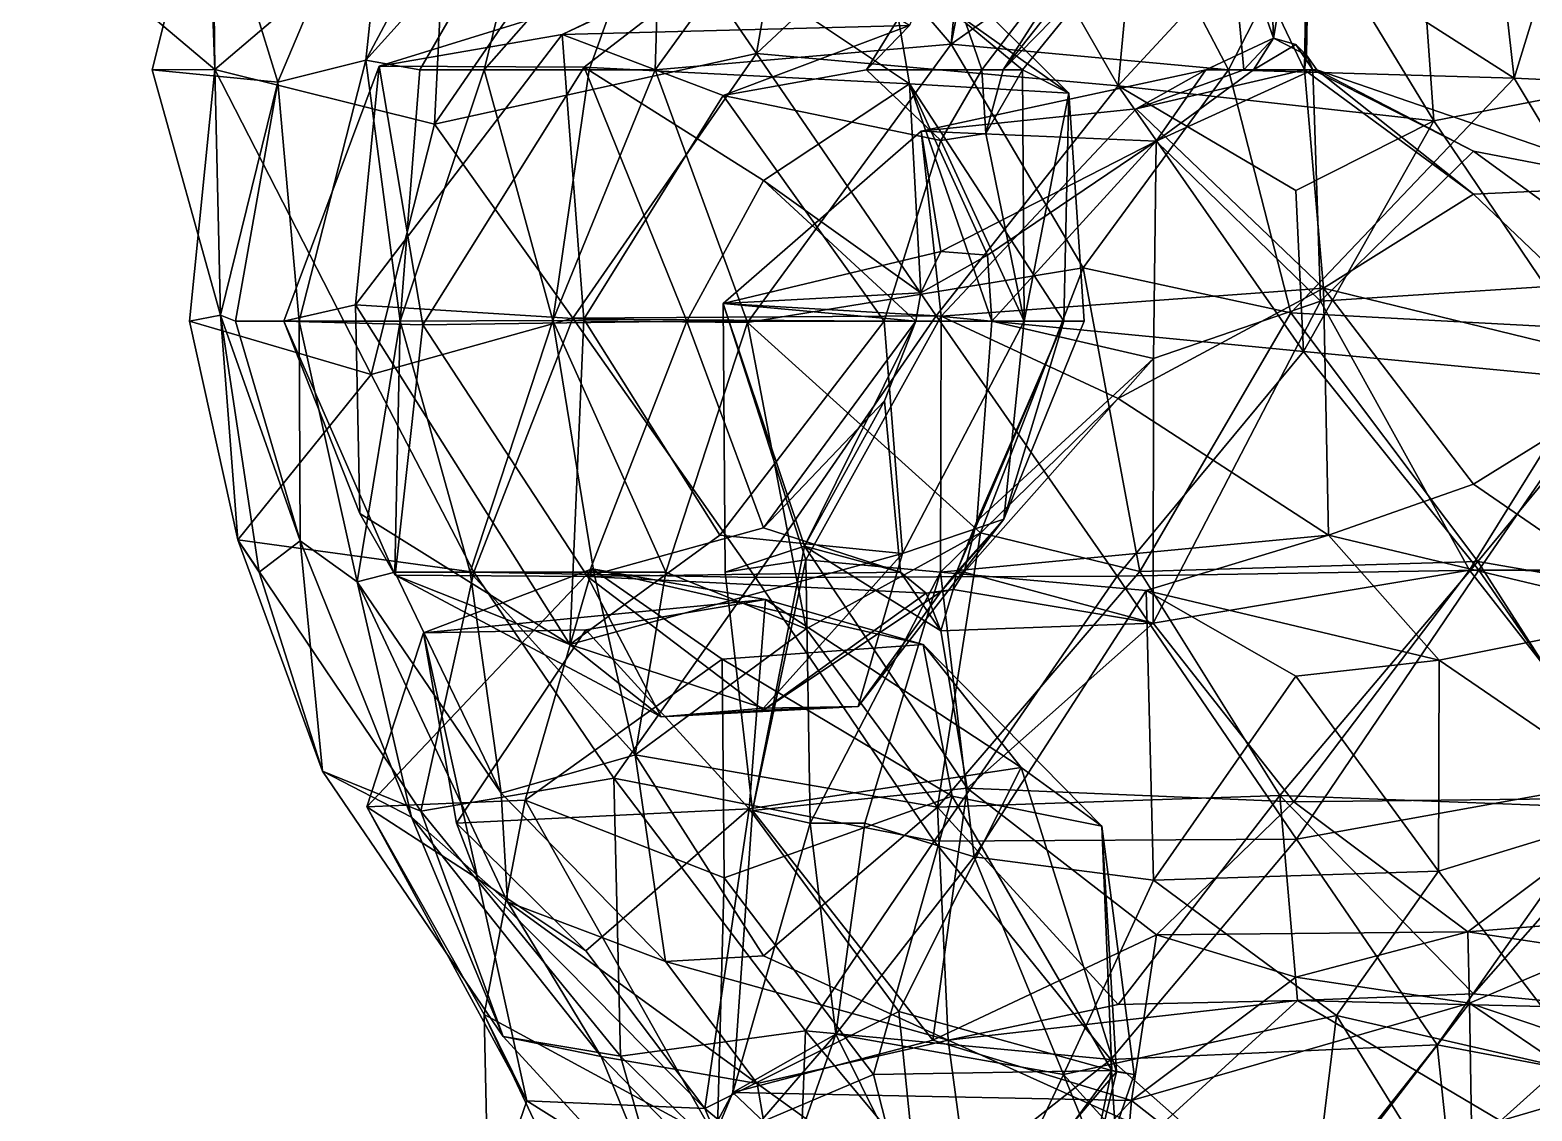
# Model space of a CAD drawing. Extents: x 290083 to 295691, y 4553739 to 4561622.
# Drawn here: x 293799.4 to 293905.9, y 4558779.6 to 4558856.3 of the extents above; entities that cross this region are included whole.
import ezdxf

# ---------------------------------------------------------------- set-up
doc = ezdxf.new("R2010")
doc.units = 0
doc.layers.add('Au_ppm_Pref_-_0_3', color=7, linetype='CONTINUOUS')

msp = doc.modelspace()

# ---------------------------------------------------------------- linework, layer by layer
at = {"layer": 'Au_ppm_Pref_-_0_3'}
for points in [[(293854.53, 4558875.44, 1784.87), (293841.2, 4558868.77, 1783.77), (293850.91, 4558854.62, 1783.23)], [(293850.91, 4558854.62, 1783.23), (293866.75, 4558869.47, 1783.71), (293854.53, 4558875.44, 1784.87)], [(293812.22, 4558874.17, 1783.36), (293799.36, 4558864.56, 1787.99), (293812.47, 4558853.5, 1787.35)], [(293828.95, 4558867.55, 1785.19), (293812.22, 4558874.17, 1783.36), (293812.47, 4558853.5, 1787.35)], [(293834.23, 4558874.84, 1806.76), (293834.95, 4558867.18, 1811.49), (293823.18, 4558854.15, 1806.14)], [(293834.23, 4558874.84, 1806.76), (293823.18, 4558854.15, 1806.14), (293825.05, 4558871.79, 1799.8)], [(293811.89, 4558868.94, 1794.89), (293825.05, 4558871.79, 1799.8), (293816.95, 4558852.6, 1799.91)], [(293816.95, 4558852.6, 1799.91), (293825.05, 4558871.79, 1799.8), (293823.18, 4558854.15, 1806.14)], [(293909.72, 4558864.69, 1793.68), (293915.28, 4558854.31, 1799.63), (293902.17, 4558872.57, 1799.68)], [(293902.17, 4558872.57, 1799.68), (293915.28, 4558854.31, 1799.63), (293908.03, 4558869.28, 1805.55)], [(293904.67, 4558852.89, 1817.87), (293902.97, 4558868.02, 1823.14), (293910.69, 4558872.5, 1816.95)], [(293910.69, 4558872.5, 1816.95), (293928.25, 4558851.79, 1816.97), (293904.67, 4558852.89, 1817.87)], [(293854.05, 4558867.75, 1820.94), (293866.17, 4558871.28, 1823.37), (293864.73, 4558855.29, 1822.5)], [(293866.17, 4558871.28, 1823.37), (293867.84, 4558871.6, 1829.52), (293864.73, 4558855.29, 1822.5)], [(293864.73, 4558855.29, 1822.5), (293867.84, 4558871.6, 1829.52), (293878.4, 4558864.97, 1824.62)], [(293876.57, 4558852.33, 1783.44), (293878.39, 4558871.73, 1785.12), (293866.75, 4558869.47, 1783.71)], [(293889.18, 4558865.97, 1783.57), (293878.39, 4558871.73, 1785.12), (293876.57, 4558852.33, 1783.44)], [(293884.48, 4558864.63, 1864.95), (293887.59, 4558855.72, 1859.01), (293887.01, 4558871.28, 1863.92)], [(293890.22, 4558871.28, 1864.46), (293887.01, 4558871.28, 1863.92), (293887.59, 4558855.72, 1859.01)], [(293890.22, 4558871.28, 1864.46), (293887.59, 4558855.72, 1859.01), (293889.93, 4558854.52, 1859.01)], [(293890.22, 4558871.28, 1864.46), (293889.93, 4558854.52, 1859.01), (293889.8, 4558853.47, 1859.3)], [(293890.22, 4558871.28, 1864.46), (293889.8, 4558853.47, 1859.3), (293890.05, 4558870.06, 1864.95)], [(293884.48, 4558864.63, 1864.95), (293890.05, 4558870.06, 1864.95), (293889.8, 4558853.47, 1859.3)], [(293897.55, 4558869.76, 1788.39), (293889.18, 4558865.97, 1783.57), (293898.97, 4558849.85, 1784.33)], [(293909.72, 4558864.69, 1793.68), (293897.55, 4558869.76, 1788.39), (293912.64, 4558852.5, 1788.03)], [(293897.55, 4558869.76, 1788.39), (293898.97, 4558849.85, 1784.33), (293912.64, 4558852.5, 1788.03)], [(293799.36, 4558864.56, 1787.99), (293811.89, 4558868.94, 1794.89), (293812.47, 4558853.5, 1787.35)], [(293808.01, 4558853.47, 1793.68), (293811.89, 4558868.94, 1794.89), (293816.95, 4558852.6, 1799.91)], [(293811.89, 4558868.94, 1794.89), (293808.01, 4558853.47, 1793.68), (293812.47, 4558853.5, 1787.35)], [(293828.06, 4558849.62, 1783.96), (293850.91, 4558854.62, 1783.23), (293841.2, 4558868.77, 1783.77)], [(293828.06, 4558849.62, 1783.96), (293841.2, 4558868.77, 1783.77), (293828.95, 4558867.55, 1785.19)], [(293876.57, 4558852.33, 1783.44), (293866.75, 4558869.47, 1783.71), (293850.91, 4558854.62, 1783.23)], [(293828.06, 4558849.62, 1783.96), (293828.95, 4558867.55, 1785.19), (293812.47, 4558853.5, 1787.35)], [(293844.16, 4558867.79, 1816.38), (293831.58, 4558853.47, 1814.89), (293834.95, 4558867.18, 1811.49)], [(293844.16, 4558867.79, 1816.38), (293839.03, 4558853.47, 1817.43), (293831.58, 4558853.47, 1814.89)], [(293844.16, 4558867.79, 1816.38), (293843.72, 4558853.47, 1821.05), (293839.03, 4558853.47, 1817.43)], [(293854.05, 4558867.75, 1820.94), (293843.72, 4558853.47, 1821.05), (293844.16, 4558867.79, 1816.38)], [(293854.05, 4558867.75, 1820.94), (293864.73, 4558855.29, 1822.5), (293843.72, 4558853.47, 1821.05)], [(293889.18, 4558862.79, 1820.26), (293902.97, 4558868.02, 1823.14), (293904.67, 4558852.89, 1817.87)], [(293834.95, 4558867.18, 1811.49), (293827.01, 4558853.47, 1811.49), (293823.18, 4558854.15, 1806.14)], [(293831.58, 4558853.47, 1814.89), (293827.01, 4558853.47, 1811.49), (293834.95, 4558867.18, 1811.49)], [(293876.58, 4558861.81, 1838.41), (293879.37, 4558867.34, 1835.25), (293868.4, 4558853.47, 1835.25)], [(293876.58, 4558866.19, 1833.55), (293868.4, 4558853.47, 1835.25), (293879.37, 4558867.34, 1835.25)], [(293863.99, 4558861.98, 1832.41), (293866.89, 4558853.47, 1833.88), (293876.58, 4558866.19, 1833.55)], [(293876.58, 4558866.19, 1833.55), (293866.89, 4558853.47, 1833.88), (293868.4, 4558853.47, 1835.25)], [(293889.18, 4558865.97, 1783.57), (293876.57, 4558852.33, 1783.44), (293898.97, 4558849.85, 1784.33)], [(293859.61, 4558865.1, 1841.19), (293861.76, 4558852.47, 1847.32), (293848.56, 4558861.3, 1842.47)], [(293859.61, 4558865.1, 1841.19), (293873.06, 4558851.81, 1841.19), (293861.76, 4558852.47, 1847.32)], [(293863.99, 4558858.25, 1836.84), (293873.06, 4558851.81, 1841.19), (293859.61, 4558865.1, 1841.19)], [(293864.73, 4558855.29, 1822.5), (293878.4, 4558864.97, 1824.62), (293884.39, 4558853.47, 1821.11)], [(293878.4, 4558864.97, 1824.62), (293889.18, 4558862.79, 1820.26), (293884.39, 4558853.47, 1821.11)], [(293884.48, 4558864.63, 1864.95), (293885.49, 4558853.47, 1860.75), (293887.59, 4558855.72, 1859.01)], [(293884.48, 4558864.63, 1864.95), (293889.8, 4558853.47, 1859.3), (293885.49, 4558853.47, 1860.75)], [(293851.39, 4558862.81, 1838.08), (293848.56, 4558861.3, 1842.47), (293837.12, 4558855.97, 1834.95)], [(293861.76, 4558856.62, 1835.25), (293851.39, 4558862.81, 1838.08), (293837.12, 4558855.97, 1834.95)], [(293889.18, 4558862.79, 1820.26), (293904.67, 4558852.89, 1817.87), (293884.39, 4558853.47, 1821.11)], [(293824.13, 4558853.73, 1841.19), (293848.56, 4558861.3, 1842.47), (293838.67, 4558853.67, 1847.2)], [(293824.13, 4558853.73, 1841.19), (293837.12, 4558855.97, 1834.95), (293848.56, 4558861.3, 1842.47)], [(293861.76, 4558852.47, 1847.32), (293838.67, 4558853.67, 1847.2), (293848.56, 4558861.3, 1842.47)], [(293861.76, 4558856.62, 1835.25), (293858.71, 4558853.47, 1832.76), (293863.99, 4558861.98, 1832.41)], [(293863.99, 4558861.98, 1832.41), (293858.71, 4558853.47, 1832.76), (293866.89, 4558853.47, 1833.88)], [(293863.99, 4558858.25, 1836.84), (293876.58, 4558861.81, 1838.41), (293869.77, 4558853.47, 1837.98)], [(293876.58, 4558861.81, 1838.41), (293868.4, 4558853.47, 1835.25), (293869.77, 4558853.47, 1837.98)], [(293863.99, 4558858.25, 1836.84), (293869.77, 4558853.47, 1837.98), (293873.06, 4558851.81, 1841.19)], [(293824.13, 4558853.73, 1841.19), (293822.44, 4558836.79, 1833.71), (293837.12, 4558855.97, 1834.95)], [(293837.12, 4558855.97, 1834.95), (293822.44, 4558836.79, 1833.71), (293838.66, 4558835.78, 1829.79)], [(293861.76, 4558856.62, 1835.25), (293837.12, 4558855.97, 1834.95), (293848.55, 4558851.66, 1831.25)], [(293838.66, 4558835.78, 1829.79), (293848.55, 4558851.66, 1831.25), (293837.12, 4558855.97, 1834.95)], [(293861.76, 4558856.62, 1835.25), (293848.55, 4558851.66, 1831.25), (293858.71, 4558853.47, 1832.76)], [(293864.73, 4558855.29, 1822.5), (293850.27, 4558835.54, 1821.68), (293843.72, 4558853.47, 1821.05)], [(293874.09, 4558839.42, 1820.94), (293850.27, 4558835.54, 1821.68), (293864.73, 4558855.29, 1822.5)], [(293884.39, 4558853.47, 1821.11), (293874.09, 4558839.42, 1820.94), (293864.73, 4558855.29, 1822.5)], [(293887.59, 4558855.72, 1859.01), (293885.49, 4558853.47, 1860.75), (293882.8, 4558853.47, 1859.01)], [(293887.59, 4558855.72, 1859.01), (293882.8, 4558853.47, 1859.01), (293886.17, 4558853.47, 1857.59)], [(293889.18, 4558855.28, 1858.4), (293887.59, 4558855.72, 1859.01), (293886.17, 4558853.47, 1857.59)], [(293889.18, 4558855.28, 1858.4), (293886.17, 4558853.47, 1857.59), (293890.38, 4558853.47, 1858.45)], [(293889.18, 4558855.28, 1858.4), (293889.93, 4558854.52, 1859.01), (293887.59, 4558855.72, 1859.01)], [(293889.18, 4558855.28, 1858.4), (293890.38, 4558853.47, 1858.45), (293889.93, 4558854.52, 1859.01)], [(293823.18, 4558854.15, 1806.14), (293818.46, 4558835.65, 1804.39), (293816.95, 4558852.6, 1799.91)], [(293817.37, 4558835.65, 1840.14), (293824.13, 4558853.73, 1841.19), (293827.22, 4558835.39, 1846.98)], [(293822.44, 4558836.79, 1833.71), (293824.13, 4558853.73, 1841.19), (293817.37, 4558835.65, 1840.14)], [(293823.18, 4558854.15, 1806.14), (293825.61, 4558835.63, 1811.6), (293818.46, 4558835.65, 1804.39)], [(293825.61, 4558835.63, 1811.6), (293823.18, 4558854.15, 1806.14), (293827.01, 4558853.47, 1811.49)], [(293827.22, 4558835.39, 1846.98), (293824.13, 4558853.73, 1841.19), (293838.67, 4558853.67, 1847.2)], [(293838.67, 4558853.67, 1847.2), (293845.96, 4558835.65, 1849.69), (293827.22, 4558835.39, 1846.98)], [(293837.87, 4558835.86, 1783.44), (293850.91, 4558854.62, 1783.23), (293828.06, 4558849.62, 1783.96)], [(293863.66, 4558836.02, 1783.01), (293850.91, 4558854.62, 1783.23), (293837.87, 4558835.86, 1783.44)], [(293845.96, 4558835.65, 1849.69), (293838.67, 4558853.67, 1847.2), (293851.39, 4558845.63, 1850.46)], [(293861.76, 4558852.47, 1847.32), (293851.39, 4558845.63, 1850.46), (293838.67, 4558853.67, 1847.2)], [(293876.57, 4558852.33, 1783.44), (293850.91, 4558854.62, 1783.23), (293863.66, 4558836.02, 1783.01)], [(293889.93, 4558854.52, 1859.01), (293890.66, 4558853.47, 1859.01), (293889.8, 4558853.47, 1859.3)], [(293889.93, 4558854.52, 1859.01), (293890.38, 4558853.47, 1858.45), (293890.66, 4558853.47, 1859.01)], [(293812.86, 4558836.07, 1793.79), (293812.47, 4558853.5, 1787.35), (293808.01, 4558853.47, 1793.68)], [(293816.95, 4558852.6, 1799.91), (293812.86, 4558836.07, 1793.79), (293808.01, 4558853.47, 1793.68)], [(293810.68, 4558835.65, 1787.74), (293812.47, 4558853.5, 1787.35), (293812.86, 4558836.07, 1793.79)], [(293810.68, 4558835.65, 1787.74), (293823.57, 4558831.85, 1785.24), (293812.47, 4558853.5, 1787.35)], [(293823.57, 4558831.85, 1785.24), (293828.06, 4558849.62, 1783.96), (293812.47, 4558853.5, 1787.35)], [(293813.93, 4558835.65, 1799.62), (293812.86, 4558836.07, 1793.79), (293816.95, 4558852.6, 1799.91)], [(293813.93, 4558835.65, 1799.62), (293816.95, 4558852.6, 1799.91), (293818.46, 4558835.65, 1804.39)], [(293836.46, 4558835.69, 1818.35), (293825.61, 4558835.63, 1811.6), (293831.58, 4558853.47, 1814.89)], [(293831.58, 4558853.47, 1814.89), (293825.61, 4558835.63, 1811.6), (293827.01, 4558853.47, 1811.49)], [(293839.03, 4558853.47, 1817.43), (293836.46, 4558835.69, 1818.35), (293831.58, 4558853.47, 1814.89)], [(293839.03, 4558853.47, 1817.43), (293843.72, 4558853.47, 1821.05), (293836.46, 4558835.69, 1818.35)], [(293836.46, 4558835.69, 1818.35), (293843.72, 4558853.47, 1821.05), (293850.27, 4558835.54, 1821.68)], [(293863.99, 4558848.46, 1833.58), (293858.71, 4558853.47, 1832.76), (293848.55, 4558851.66, 1831.25)], [(293866.89, 4558853.47, 1833.88), (293858.71, 4558853.47, 1832.76), (293863.99, 4558848.46, 1833.58)], [(293877.84, 4558850.7, 1864.62), (293862.58, 4558849.11, 1859.01), (293882.8, 4558853.47, 1859.01)], [(293882.8, 4558853.47, 1859.01), (293862.58, 4558849.11, 1859.01), (293879.26, 4558848.42, 1853.49)], [(293867.18, 4558848.95, 1835.25), (293866.89, 4558853.47, 1833.88), (293863.99, 4558848.46, 1833.58)], [(293868.4, 4558853.47, 1835.25), (293866.89, 4558853.47, 1833.88), (293867.18, 4558848.95, 1835.25)], [(293869.89, 4558835.65, 1836.33), (293869.77, 4558853.47, 1837.98), (293867.18, 4558848.95, 1835.25)], [(293869.77, 4558853.47, 1837.98), (293868.4, 4558853.47, 1835.25), (293867.18, 4558848.95, 1835.25)], [(293869.89, 4558835.65, 1836.33), (293873.06, 4558851.81, 1841.19), (293869.77, 4558853.47, 1837.98)], [(293884.39, 4558853.47, 1821.11), (293888.82, 4558836.23, 1819.23), (293874.09, 4558839.42, 1820.94)], [(293877.84, 4558850.7, 1864.62), (293885.49, 4558853.47, 1860.75), (293889.8, 4558853.47, 1859.3)], [(293877.84, 4558850.7, 1864.62), (293889.8, 4558853.47, 1859.3), (293891.14, 4558837.97, 1866.15)], [(293877.84, 4558850.7, 1864.62), (293882.8, 4558853.47, 1859.01), (293885.49, 4558853.47, 1860.75)], [(293882.8, 4558853.47, 1859.01), (293879.26, 4558848.42, 1853.49), (293886.17, 4558853.47, 1857.59)], [(293890.38, 4558853.47, 1858.45), (293886.17, 4558853.47, 1857.59), (293879.26, 4558848.42, 1853.49)], [(293890.38, 4558853.47, 1858.45), (293879.26, 4558848.42, 1853.49), (293890.92, 4558837.06, 1851.82)], [(293888.82, 4558836.23, 1819.23), (293884.39, 4558853.47, 1821.11), (293904.67, 4558852.89, 1817.87)], [(293915.51, 4558834.8, 1817.38), (293888.82, 4558836.23, 1819.23), (293904.67, 4558852.89, 1817.87)], [(293891.14, 4558837.97, 1866.15), (293889.8, 4558853.47, 1859.3), (293901.78, 4558844.66, 1862.01)], [(293901.78, 4558844.66, 1862.01), (293889.8, 4558853.47, 1859.3), (293890.66, 4558853.47, 1859.01)], [(293890.38, 4558853.47, 1858.45), (293890.92, 4558837.06, 1851.82), (293901.78, 4558847.7, 1854.99)], [(293890.66, 4558853.47, 1859.01), (293890.38, 4558853.47, 1858.45), (293901.78, 4558847.7, 1854.99)], [(293901.78, 4558844.66, 1862.01), (293890.66, 4558853.47, 1859.01), (293914.58, 4558845.24, 1859.01)], [(293890.66, 4558853.47, 1859.01), (293901.78, 4558847.7, 1854.99), (293914.58, 4558845.24, 1859.01)], [(293928.25, 4558851.79, 1816.97), (293915.51, 4558834.8, 1817.38), (293904.67, 4558852.89, 1817.87)], [(293838.66, 4558835.78, 1829.79), (293859.97, 4558835.65, 1831.21), (293848.55, 4558851.66, 1831.25)], [(293863.99, 4558848.46, 1833.58), (293848.55, 4558851.66, 1831.25), (293859.97, 4558835.65, 1831.21)], [(293861.76, 4558852.47, 1847.32), (293862.57, 4558837.66, 1853.07), (293851.39, 4558845.63, 1850.46)], [(293867.29, 4558840.32, 1853.07), (293862.57, 4558837.66, 1853.07), (293861.76, 4558852.47, 1847.32)], [(293867.29, 4558840.32, 1853.07), (293861.76, 4558852.47, 1847.32), (293867.6, 4558835.65, 1851.37)], [(293872.72, 4558835.65, 1846.49), (293867.6, 4558835.65, 1851.37), (293861.76, 4558852.47, 1847.32)], [(293872.72, 4558835.65, 1846.49), (293861.76, 4558852.47, 1847.32), (293873.06, 4558851.81, 1841.19)], [(293889.71, 4558833.49, 1784.16), (293876.57, 4558852.33, 1783.44), (293863.66, 4558836.02, 1783.01)], [(293874.16, 4558835.65, 1841.19), (293873.06, 4558851.81, 1841.19), (293869.89, 4558835.65, 1836.33)], [(293872.72, 4558835.65, 1846.49), (293873.06, 4558851.81, 1841.19), (293874.16, 4558835.65, 1841.19)], [(293889.71, 4558833.49, 1784.16), (293889.18, 4558844.9, 1784.88), (293876.57, 4558852.33, 1783.44)], [(293898.97, 4558849.85, 1784.33), (293876.57, 4558852.33, 1783.44), (293889.18, 4558844.9, 1784.88)], [(293912.64, 4558852.5, 1788.03), (293898.97, 4558849.85, 1784.33), (293911.42, 4558831.42, 1784.6)], [(293877.84, 4558850.7, 1864.62), (293864.01, 4558835.99, 1864.93), (293862.58, 4558849.11, 1859.01)], [(293877.84, 4558850.7, 1864.62), (293891.14, 4558837.97, 1866.15), (293864.01, 4558835.99, 1864.93)], [(293828.06, 4558849.62, 1783.96), (293823.57, 4558831.85, 1785.24), (293837.87, 4558835.86, 1783.44)], [(293889.18, 4558844.9, 1784.88), (293889.71, 4558833.49, 1784.16), (293898.97, 4558849.85, 1784.33)], [(293898.97, 4558849.85, 1784.33), (293889.71, 4558833.49, 1784.16), (293911.42, 4558831.42, 1784.6)], [(293862.58, 4558849.11, 1859.01), (293864.01, 4558835.99, 1864.93), (293848.53, 4558836.89, 1858.84)], [(293863.99, 4558840.58, 1854.71), (293862.58, 4558849.11, 1859.01), (293848.53, 4558836.89, 1858.84)], [(293863.99, 4558848.46, 1833.58), (293859.97, 4558835.65, 1831.21), (293869.89, 4558835.65, 1836.33)], [(293879.26, 4558848.42, 1853.49), (293862.58, 4558849.11, 1859.01), (293863.99, 4558840.58, 1854.71)], [(293863.99, 4558848.46, 1833.58), (293869.89, 4558835.65, 1836.33), (293867.18, 4558848.95, 1835.25)], [(293879.26, 4558848.42, 1853.49), (293863.99, 4558840.58, 1854.71), (293867.29, 4558840.32, 1853.07)], [(293879.26, 4558848.42, 1853.49), (293867.29, 4558840.32, 1853.07), (293867.6, 4558835.65, 1851.37)], [(293879.26, 4558848.42, 1853.49), (293867.6, 4558835.65, 1851.37), (293879.07, 4558832.98, 1849.19)], [(293879.26, 4558848.42, 1853.49), (293879.07, 4558832.98, 1849.19), (293890.92, 4558837.06, 1851.82)], [(293914.31, 4558838.58, 1852.23), (293901.78, 4558847.7, 1854.99), (293890.92, 4558837.06, 1851.82)], [(293901.78, 4558847.7, 1854.99), (293914.31, 4558838.58, 1852.23), (293914.58, 4558845.24, 1859.01)], [(293862.22, 4558835.65, 1853.07), (293845.96, 4558835.65, 1849.69), (293851.39, 4558845.63, 1850.46)], [(293862.22, 4558835.65, 1853.07), (293851.39, 4558845.63, 1850.46), (293862.57, 4558837.66, 1853.07)], [(293914.87, 4558832.18, 1863.65), (293901.78, 4558844.66, 1862.01), (293914.58, 4558845.24, 1859.01)], [(293914.87, 4558832.18, 1863.65), (293891.14, 4558837.97, 1866.15), (293901.78, 4558844.66, 1862.01)], [(293863.99, 4558840.58, 1854.71), (293848.53, 4558836.89, 1858.84), (293862.57, 4558837.66, 1853.07)], [(293863.99, 4558840.58, 1854.71), (293862.57, 4558837.66, 1853.07), (293867.29, 4558840.32, 1853.07)], [(293874.09, 4558839.42, 1820.94), (293866.79, 4558820.62, 1821.12), (293850.27, 4558835.54, 1821.68)], [(293874.09, 4558839.42, 1820.94), (293878.1, 4558817.87, 1819.98), (293866.79, 4558820.62, 1821.12)], [(293888.82, 4558836.23, 1819.23), (293878.1, 4558817.87, 1819.98), (293874.09, 4558839.42, 1820.94)], [(293862.22, 4558835.65, 1853.07), (293862.57, 4558837.66, 1853.07), (293848.53, 4558836.89, 1858.84)], [(293891.14, 4558837.97, 1866.15), (293876.58, 4558830.14, 1869.05), (293864.01, 4558835.99, 1864.93)], [(293891.14, 4558837.97, 1866.15), (293891.49, 4558820.46, 1871.48), (293876.58, 4558830.14, 1869.05)], [(293901.5, 4558817.96, 1850.82), (293914.31, 4558838.58, 1852.23), (293890.92, 4558837.06, 1851.82)], [(293891.14, 4558837.97, 1866.15), (293901.78, 4558824.07, 1867.03), (293891.49, 4558820.46, 1871.48)], [(293901.78, 4558824.07, 1867.03), (293891.14, 4558837.97, 1866.15), (293914.87, 4558832.18, 1863.65)], [(293914.31, 4558838.58, 1852.23), (293901.5, 4558817.96, 1850.82), (293927.02, 4558818.08, 1850.82)], [(293817.37, 4558835.65, 1840.14), (293822.75, 4558822, 1835.25), (293822.44, 4558836.79, 1833.71)], [(293822.44, 4558836.79, 1833.71), (293837.65, 4558812.69, 1834.79), (293838.66, 4558835.78, 1829.79)], [(293837.65, 4558812.69, 1834.79), (293822.44, 4558836.79, 1833.71), (293822.75, 4558822, 1835.25)], [(293862.22, 4558835.65, 1853.07), (293848.53, 4558836.89, 1858.84), (293854.32, 4558819.68, 1854.01)], [(293848.53, 4558836.89, 1858.84), (293864.01, 4558835.99, 1864.93), (293854.41, 4558818.71, 1863.78)], [(293854.41, 4558818.71, 1863.78), (293848.68, 4558817.83, 1859.01), (293848.53, 4558836.89, 1858.84)], [(293854.32, 4558819.68, 1854.01), (293848.53, 4558836.89, 1858.84), (293848.68, 4558817.83, 1859.01)], [(293879.06, 4558814.21, 1850.7), (293890.92, 4558837.06, 1851.82), (293879.07, 4558832.98, 1849.19)], [(293890.92, 4558837.06, 1851.82), (293879.06, 4558814.21, 1850.7), (293901.5, 4558817.96, 1850.82)], [(293814.11, 4558820.13, 1788.47), (293810.68, 4558835.65, 1787.74), (293812.86, 4558836.07, 1793.79)], [(293814.11, 4558820.13, 1788.47), (293823.57, 4558831.85, 1785.24), (293810.68, 4558835.65, 1787.74)], [(293814.11, 4558820.13, 1788.47), (293812.86, 4558836.07, 1793.79), (293815.61, 4558817.83, 1793.68)], [(293818.53, 4558820.05, 1798.76), (293815.61, 4558817.83, 1793.68), (293812.86, 4558836.07, 1793.79)], [(293818.53, 4558820.05, 1798.76), (293812.86, 4558836.07, 1793.79), (293813.93, 4558835.65, 1799.62)], [(293818.53, 4558820.05, 1798.76), (293813.93, 4558835.65, 1799.62), (293818.46, 4558835.65, 1804.39)], [(293827.22, 4558835.39, 1846.98), (293825.27, 4558817.61, 1841.07), (293817.37, 4558835.65, 1840.14)], [(293817.37, 4558835.65, 1840.14), (293825.27, 4558817.61, 1841.07), (293822.75, 4558822, 1835.25)], [(293818.53, 4558820.05, 1798.76), (293818.46, 4558835.65, 1804.39), (293822.57, 4558817.14, 1805.78)], [(293822.57, 4558817.14, 1805.78), (293818.46, 4558835.65, 1804.39), (293825.61, 4558835.63, 1811.6)], [(293825.24, 4558817.83, 1811.49), (293822.57, 4558817.14, 1805.78), (293825.61, 4558835.63, 1811.6)], [(293823.57, 4558831.85, 1785.24), (293830.85, 4558817.83, 1783.99), (293837.87, 4558835.86, 1783.44)], [(293830.59, 4558817.83, 1815.36), (293825.24, 4558817.83, 1811.49), (293825.61, 4558835.63, 1811.6)], [(293836.46, 4558835.69, 1818.35), (293830.59, 4558817.83, 1815.36), (293825.61, 4558835.63, 1811.6)], [(293845.96, 4558835.65, 1849.69), (293838.91, 4558817.53, 1847.26), (293827.22, 4558835.39, 1846.98)], [(293839.36, 4558817.83, 1817.43), (293830.59, 4558817.83, 1815.36), (293836.46, 4558835.69, 1818.35)], [(293837.87, 4558835.86, 1783.44), (293830.85, 4558817.83, 1783.99), (293850.84, 4558817.46, 1782.98)], [(293850.27, 4558835.54, 1821.68), (293844.47, 4558817.83, 1820.69), (293836.46, 4558835.69, 1818.35)], [(293844.47, 4558817.83, 1820.69), (293839.36, 4558817.83, 1817.43), (293836.46, 4558835.69, 1818.35)], [(293837.65, 4558812.69, 1834.79), (293848.3, 4558820.45, 1831.64), (293838.66, 4558835.78, 1829.79)], [(293863.66, 4558836.02, 1783.01), (293837.87, 4558835.86, 1783.44), (293850.84, 4558817.46, 1782.98)], [(293838.66, 4558835.78, 1829.79), (293848.3, 4558820.45, 1831.64), (293859.97, 4558835.65, 1831.21)], [(293845.96, 4558835.65, 1849.69), (293851.39, 4558820.97, 1852.02), (293838.91, 4558817.53, 1847.26)], [(293854.42, 4558813.8, 1820.21), (293844.47, 4558817.83, 1820.69), (293850.27, 4558835.54, 1821.68)], [(293862.22, 4558835.65, 1853.07), (293851.39, 4558820.97, 1852.02), (293845.96, 4558835.65, 1849.69)], [(293848.3, 4558820.45, 1831.64), (293861.26, 4558819.15, 1835.72), (293859.97, 4558835.65, 1831.21)], [(293850.27, 4558835.54, 1821.68), (293866.79, 4558820.62, 1821.12), (293854.42, 4558813.8, 1820.21)], [(293863.66, 4558836.02, 1783.01), (293850.84, 4558817.46, 1782.98), (293876.49, 4558817.54, 1783.39)], [(293862.22, 4558835.65, 1853.07), (293859.98, 4558829.98, 1853.07), (293851.39, 4558820.97, 1852.02)], [(293862.22, 4558835.65, 1853.07), (293854.32, 4558819.68, 1854.01), (293859.98, 4558829.98, 1853.07)], [(293864.01, 4558835.99, 1864.93), (293863.95, 4558817.82, 1870.96), (293854.41, 4558818.71, 1863.78)], [(293869.89, 4558835.65, 1836.33), (293859.97, 4558835.65, 1831.21), (293861.26, 4558819.15, 1835.72)], [(293868.46, 4558821.58, 1841.19), (293869.89, 4558835.65, 1836.33), (293861.26, 4558819.15, 1835.72)], [(293889.71, 4558833.49, 1784.16), (293863.66, 4558836.02, 1783.01), (293876.49, 4558817.54, 1783.39)], [(293863.95, 4558817.82, 1870.96), (293864.01, 4558835.99, 1864.93), (293876.58, 4558830.14, 1869.05)], [(293872.72, 4558835.65, 1846.49), (293868.46, 4558821.58, 1841.19), (293865.09, 4558817.83, 1846.61)], [(293872.72, 4558835.65, 1846.49), (293865.09, 4558817.83, 1846.61), (293866.54, 4558821.44, 1847.13)], [(293867.6, 4558835.65, 1851.37), (293866.54, 4558821.44, 1847.13), (293879.07, 4558832.98, 1849.19)], [(293867.6, 4558835.65, 1851.37), (293872.72, 4558835.65, 1846.49), (293866.54, 4558821.44, 1847.13)], [(293872.72, 4558835.65, 1846.49), (293874.16, 4558835.65, 1841.19), (293868.46, 4558821.58, 1841.19)], [(293868.46, 4558821.58, 1841.19), (293874.16, 4558835.65, 1841.19), (293869.89, 4558835.65, 1836.33)], [(293878.1, 4558817.87, 1819.98), (293888.82, 4558836.23, 1819.23), (293902.09, 4558818.58, 1817.26)], [(293915.51, 4558834.8, 1817.38), (293902.09, 4558818.58, 1817.26), (293888.82, 4558836.23, 1819.23)], [(293838.91, 4558817.53, 1847.26), (293825.27, 4558817.61, 1841.07), (293827.22, 4558835.39, 1846.98)], [(293915.51, 4558834.8, 1817.38), (293923.46, 4558814.88, 1818.11), (293902.09, 4558818.58, 1817.26)], [(293889.71, 4558833.49, 1784.16), (293876.49, 4558817.54, 1783.39), (293902.16, 4558817.98, 1784.42)], [(293911.42, 4558831.42, 1784.6), (293889.71, 4558833.49, 1784.16), (293902.16, 4558817.98, 1784.42)], [(293879.07, 4558832.98, 1849.19), (293866.54, 4558821.44, 1847.13), (293865.64, 4558817.83, 1847.13)], [(293879.07, 4558832.98, 1849.19), (293865.64, 4558817.83, 1847.13), (293879.06, 4558814.21, 1850.7)], [(293814.11, 4558820.13, 1788.47), (293830.85, 4558817.83, 1783.99), (293823.57, 4558831.85, 1785.24)], [(293915.3, 4558814.77, 1870.04), (293901.78, 4558824.07, 1867.03), (293914.87, 4558832.18, 1863.65)], [(293911.42, 4558831.42, 1784.6), (293902.16, 4558817.98, 1784.42), (293922, 4558817.83, 1784.15)], [(293859.98, 4558829.98, 1853.07), (293861.12, 4558817.83, 1848.48), (293851.39, 4558820.97, 1852.02)], [(293859.98, 4558829.98, 1853.07), (293854.32, 4558819.68, 1854.01), (293861.12, 4558817.83, 1848.48)], [(293863.95, 4558817.82, 1870.96), (293876.58, 4558830.14, 1869.05), (293891.49, 4558820.46, 1871.48)], [(293915.3, 4558814.77, 1870.04), (293891.49, 4558820.46, 1871.48), (293901.78, 4558824.07, 1867.03)], [(293822.75, 4558822, 1835.25), (293825.27, 4558817.61, 1841.07), (293837.65, 4558812.69, 1834.79)], [(293851.39, 4558820.97, 1852.02), (293861.12, 4558817.83, 1848.48), (293838.91, 4558817.53, 1847.26)], [(293854.42, 4558813.8, 1820.21), (293866.79, 4558820.62, 1821.12), (293863.74, 4558801.15, 1817.25)], [(293863.99, 4558816.43, 1846.66), (293868.46, 4558821.58, 1841.19), (293858.13, 4558808.3, 1841.19)], [(293868.46, 4558821.58, 1841.19), (293861.26, 4558819.15, 1835.72), (293858.13, 4558808.3, 1841.19)], [(293863.74, 4558801.15, 1817.25), (293866.79, 4558820.62, 1821.12), (293878.1, 4558817.87, 1819.98)], [(293863.99, 4558816.43, 1846.66), (293865.09, 4558817.83, 1846.61), (293868.46, 4558821.58, 1841.19)], [(293866.54, 4558821.44, 1847.13), (293865.09, 4558817.83, 1846.61), (293865.64, 4558817.83, 1847.13)], [(293814.11, 4558820.13, 1788.47), (293820.1, 4558803.71, 1793.68), (293827.09, 4558800.86, 1788.01)], [(293814.11, 4558820.13, 1788.47), (293815.61, 4558817.83, 1793.68), (293820.1, 4558803.71, 1793.68)], [(293814.11, 4558820.13, 1788.47), (293827.09, 4558800.86, 1788.01), (293830.85, 4558817.83, 1783.99)], [(293820.1, 4558803.71, 1793.68), (293815.61, 4558817.83, 1793.68), (293818.53, 4558820.05, 1798.76)], [(293820.1, 4558803.71, 1793.68), (293818.53, 4558820.05, 1798.76), (293826.42, 4558800.45, 1799.67)], [(293826.42, 4558800.45, 1799.67), (293818.53, 4558820.05, 1798.76), (293822.57, 4558817.14, 1805.78)], [(293837.65, 4558812.69, 1834.79), (293861.26, 4558819.15, 1835.72), (293848.3, 4558820.45, 1831.64)], [(293854.32, 4558819.68, 1854.01), (293848.68, 4558817.83, 1859.01), (293850.63, 4558800.92, 1858.49)], [(293865.86, 4558802.5, 1853.74), (293854.32, 4558819.68, 1854.01), (293850.63, 4558800.92, 1858.49)], [(293863.99, 4558813.67, 1848.52), (293861.12, 4558817.83, 1848.48), (293854.32, 4558819.68, 1854.01)], [(293863.99, 4558813.67, 1848.52), (293854.32, 4558819.68, 1854.01), (293865.86, 4558802.5, 1853.74)], [(293891.49, 4558820.46, 1871.48), (293878.56, 4558816.54, 1875.96), (293863.95, 4558817.82, 1870.96)], [(293891.49, 4558820.46, 1871.48), (293899.34, 4558811.59, 1875.9), (293878.56, 4558816.54, 1875.96)], [(293915.3, 4558814.77, 1870.04), (293899.34, 4558811.59, 1875.9), (293891.49, 4558820.46, 1871.48)], [(293837.65, 4558812.69, 1834.79), (293851.39, 4558808.19, 1837.98), (293861.26, 4558819.15, 1835.72)], [(293854.41, 4558818.71, 1863.78), (293850.63, 4558800.92, 1858.49), (293848.68, 4558817.83, 1859.01)], [(293854.41, 4558818.71, 1863.78), (293854.72, 4558800.01, 1866.37), (293850.63, 4558800.92, 1858.49)], [(293858.13, 4558808.3, 1841.19), (293861.26, 4558819.15, 1835.72), (293851.39, 4558808.19, 1837.98)], [(293854.41, 4558818.71, 1863.78), (293863.95, 4558817.82, 1870.96), (293854.72, 4558800.01, 1866.37)], [(293902.09, 4558818.58, 1817.26), (293888.03, 4558801.99, 1816.91), (293878.1, 4558817.87, 1819.98)], [(293902.09, 4558818.58, 1817.26), (293913.35, 4558801.03, 1816.61), (293888.03, 4558801.99, 1816.91)], [(293902.09, 4558818.58, 1817.26), (293923.46, 4558814.88, 1818.11), (293913.35, 4558801.03, 1816.61)], [(293832.79, 4558802.15, 1810.61), (293822.57, 4558817.14, 1805.78), (293825.24, 4558817.83, 1811.49)], [(293834.48, 4558801.66, 1925.69), (293823.26, 4558801.18, 1918.74), (293839.24, 4558818.07, 1918.17)], [(293823.26, 4558801.18, 1918.74), (293827.27, 4558813.52, 1913.39), (293839.24, 4558818.07, 1918.17)], [(293832.79, 4558802.15, 1810.61), (293825.24, 4558817.83, 1811.49), (293830.59, 4558817.83, 1815.36)], [(293825.27, 4558817.61, 1841.07), (293838.91, 4558817.53, 1847.26), (293844.13, 4558807.57, 1841.19)], [(293825.27, 4558817.61, 1841.07), (293844.13, 4558807.57, 1841.19), (293837.65, 4558812.69, 1834.79)], [(293827.09, 4558800.86, 1788.01), (293840.79, 4558803.22, 1783.81), (293830.85, 4558817.83, 1783.99)], [(293827.27, 4558813.52, 1913.39), (293851.54, 4558815.88, 1912.21), (293839.24, 4558818.07, 1918.17)], [(293830.59, 4558817.83, 1815.36), (293839.36, 4558817.83, 1817.43), (293842.3, 4558804.86, 1816.11)], [(293832.79, 4558802.15, 1810.61), (293830.59, 4558817.83, 1815.36), (293842.3, 4558804.86, 1816.11)], [(293850.84, 4558817.46, 1782.98), (293830.85, 4558817.83, 1783.99), (293840.79, 4558803.22, 1783.81)], [(293848.46, 4558811.66, 1923.67), (293834.48, 4558801.66, 1925.69), (293839.24, 4558818.07, 1918.17)], [(293861.12, 4558817.83, 1848.48), (293862.94, 4558816.35, 1847.13), (293838.91, 4558817.53, 1847.26)], [(293862.94, 4558816.35, 1847.13), (293851.39, 4558808.03, 1844.46), (293838.91, 4558817.53, 1847.26)], [(293844.13, 4558807.57, 1841.19), (293838.91, 4558817.53, 1847.26), (293851.39, 4558808.03, 1844.46)], [(293848.46, 4558811.66, 1923.67), (293839.24, 4558818.07, 1918.17), (293862.74, 4558812.7, 1917.28)], [(293862.74, 4558812.7, 1917.28), (293839.24, 4558818.07, 1918.17), (293851.54, 4558815.88, 1912.21)], [(293842.3, 4558804.86, 1816.11), (293839.36, 4558817.83, 1817.43), (293844.47, 4558817.83, 1820.69)], [(293840.79, 4558803.22, 1783.81), (293863.52, 4558798.74, 1783.32), (293850.84, 4558817.46, 1782.98)], [(293842.3, 4558804.86, 1816.11), (293844.47, 4558817.83, 1820.69), (293854.42, 4558813.8, 1820.21)], [(293876.49, 4558817.54, 1783.39), (293850.84, 4558817.46, 1782.98), (293863.52, 4558798.74, 1783.32)], [(293863.95, 4558817.82, 1870.96), (293858.59, 4558800.01, 1870.89), (293854.72, 4558800.01, 1866.37)], [(293858.59, 4558800.01, 1870.89), (293863.95, 4558817.82, 1870.96), (293866.34, 4558797.63, 1876.16)], [(293862.94, 4558816.35, 1847.13), (293861.12, 4558817.83, 1848.48), (293863.99, 4558813.67, 1848.52)], [(293876.49, 4558817.54, 1783.39), (293863.52, 4558798.74, 1783.32), (293889.22, 4558798.89, 1783.65)], [(293888.03, 4558801.99, 1816.91), (293863.74, 4558801.15, 1817.25), (293878.1, 4558817.87, 1819.98)], [(293866.34, 4558797.63, 1876.16), (293863.95, 4558817.82, 1870.96), (293878.56, 4558816.54, 1875.96)], [(293864.86, 4558816.6, 1847.13), (293865.09, 4558817.83, 1846.61), (293863.99, 4558816.43, 1846.66)], [(293865.64, 4558817.83, 1847.13), (293864.86, 4558816.6, 1847.13), (293879.06, 4558814.21, 1850.7)], [(293865.64, 4558817.83, 1847.13), (293865.09, 4558817.83, 1846.61), (293864.86, 4558816.6, 1847.13)], [(293902.16, 4558817.98, 1784.42), (293876.49, 4558817.54, 1783.39), (293889.22, 4558798.89, 1783.65)], [(293889.04, 4558801.54, 1853.43), (293901.5, 4558817.96, 1850.82), (293879.06, 4558814.21, 1850.7)], [(293889.04, 4558801.54, 1853.43), (293914.1, 4558801.82, 1853.44), (293901.5, 4558817.96, 1850.82)], [(293902.16, 4558817.98, 1784.42), (293889.22, 4558798.89, 1783.65), (293912.42, 4558803.08, 1783.74)], [(293914.1, 4558801.82, 1853.44), (293927.02, 4558818.08, 1850.82), (293901.5, 4558817.96, 1850.82)], [(293902.16, 4558817.98, 1784.42), (293912.42, 4558803.08, 1783.74), (293922, 4558817.83, 1784.15)], [(293832.79, 4558802.15, 1810.61), (293833.23, 4558794.43, 1806.51), (293822.57, 4558817.14, 1805.78)], [(293822.57, 4558817.14, 1805.78), (293833.23, 4558794.43, 1806.51), (293826.42, 4558800.45, 1799.67)], [(293863.99, 4558816.43, 1846.66), (293858.13, 4558808.3, 1841.19), (293851.39, 4558808.03, 1844.46)], [(293863.99, 4558816.43, 1846.66), (293851.39, 4558808.03, 1844.46), (293862.94, 4558816.35, 1847.13)], [(293864.86, 4558816.6, 1847.13), (293862.94, 4558816.35, 1847.13), (293863.99, 4558813.67, 1848.52)], [(293862.94, 4558816.35, 1847.13), (293864.86, 4558816.6, 1847.13), (293863.99, 4558816.43, 1846.66)], [(293863.99, 4558813.67, 1848.52), (293879.06, 4558814.21, 1850.7), (293864.86, 4558816.6, 1847.13)], [(293866.34, 4558797.63, 1876.16), (293878.56, 4558816.54, 1875.96), (293879.08, 4558795.98, 1880.25)], [(293899.34, 4558811.59, 1875.9), (293889.18, 4558810.44, 1880.3), (293878.56, 4558816.54, 1875.96)], [(293878.56, 4558816.54, 1875.96), (293889.18, 4558810.44, 1880.3), (293879.08, 4558795.98, 1880.25)], [(293851.54, 4558815.88, 1912.21), (293827.27, 4558813.52, 1913.39), (293838.79, 4558813.73, 1907.89)], [(293851.54, 4558815.88, 1912.21), (293838.79, 4558813.73, 1907.89), (293850.38, 4558801.03, 1905.72)], [(293851.54, 4558815.88, 1912.21), (293850.38, 4558801.03, 1905.72), (293869.69, 4558803.97, 1911.05)], [(293862.74, 4558812.7, 1917.28), (293851.54, 4558815.88, 1912.21), (293869.69, 4558803.97, 1911.05)], [(293863.99, 4558813.67, 1848.52), (293865.86, 4558802.5, 1853.74), (293879.06, 4558814.21, 1850.7)], [(293889.04, 4558801.54, 1853.43), (293879.06, 4558814.21, 1850.7), (293865.86, 4558802.5, 1853.74)], [(293915.3, 4558814.77, 1870.04), (293914.45, 4558801.26, 1877.11), (293899.34, 4558811.59, 1875.9)], [(293823.26, 4558801.18, 1918.74), (293831.14, 4558796.08, 1912.46), (293827.27, 4558813.52, 1913.39)], [(293827.27, 4558813.52, 1913.39), (293829.61, 4558800.01, 1908.13), (293838.79, 4558813.73, 1907.89)], [(293827.27, 4558813.52, 1913.39), (293831.14, 4558796.08, 1912.46), (293829.61, 4558800.01, 1908.13)], [(293838.79, 4558813.73, 1907.89), (293829.61, 4558800.01, 1908.13), (293850.38, 4558801.03, 1905.72)], [(293863.74, 4558801.15, 1817.25), (293842.3, 4558804.86, 1816.11), (293854.42, 4558813.8, 1820.21)], [(293844.13, 4558807.57, 1841.19), (293851.39, 4558808.19, 1837.98), (293837.65, 4558812.69, 1834.79)], [(293862.74, 4558812.7, 1917.28), (293864.8, 4558801.94, 1925.21), (293848.46, 4558811.66, 1923.67)], [(293875.42, 4558799.8, 1918.52), (293864.8, 4558801.94, 1925.21), (293862.74, 4558812.7, 1917.28)], [(293862.74, 4558812.7, 1917.28), (293869.69, 4558803.97, 1911.05), (293875.42, 4558799.8, 1918.52)], [(293848.46, 4558811.66, 1923.67), (293848.6, 4558796.13, 1927.68), (293834.48, 4558801.66, 1925.69)], [(293848.6, 4558796.13, 1927.68), (293848.46, 4558811.66, 1923.67), (293864.8, 4558801.94, 1925.21)], [(293899.34, 4558811.59, 1875.9), (293899.31, 4558796.62, 1880.47), (293889.18, 4558810.44, 1880.3)], [(293899.34, 4558811.59, 1875.9), (293914.45, 4558801.26, 1877.11), (293899.31, 4558796.62, 1880.47)], [(293899.31, 4558796.62, 1880.47), (293879.08, 4558795.98, 1880.25), (293889.18, 4558810.44, 1880.3)], [(293844.13, 4558807.57, 1841.19), (293851.39, 4558808.03, 1844.46), (293858.13, 4558808.3, 1841.19)], [(293844.13, 4558807.57, 1841.19), (293858.13, 4558808.3, 1841.19), (293851.39, 4558808.19, 1837.98)], [(293844.45, 4558790.2, 1811.49), (293832.79, 4558802.15, 1810.61), (293842.3, 4558804.86, 1816.11)], [(293863.74, 4558801.15, 1817.25), (293851.39, 4558790.6, 1814.63), (293842.3, 4558804.86, 1816.11)], [(293844.45, 4558790.2, 1811.49), (293842.3, 4558804.86, 1816.11), (293851.39, 4558790.6, 1814.63)], [(293827.09, 4558800.86, 1788.01), (293820.1, 4558803.71, 1793.68), (293832.94, 4558784.88, 1793.68)], [(293832.94, 4558784.88, 1793.68), (293820.1, 4558803.71, 1793.68), (293826.42, 4558800.45, 1799.67)], [(293861, 4558786.65, 1907.55), (293869.69, 4558803.97, 1911.05), (293850.38, 4558801.03, 1905.72)], [(293861, 4558786.65, 1907.55), (293876.44, 4558782.37, 1912.6), (293869.69, 4558803.97, 1911.05)], [(293875.42, 4558799.8, 1918.52), (293869.69, 4558803.97, 1911.05), (293876.44, 4558782.37, 1912.6)], [(293827.09, 4558800.86, 1788.01), (293841.25, 4558783.49, 1788.27), (293840.79, 4558803.22, 1783.81)], [(293840.79, 4558803.22, 1783.81), (293841.25, 4558783.49, 1788.27), (293854.38, 4558785.28, 1784.23)], [(293840.79, 4558803.22, 1783.81), (293854.38, 4558785.28, 1784.23), (293863.52, 4558798.74, 1783.32)], [(293863.42, 4558784.63, 1859.85), (293865.86, 4558802.5, 1853.74), (293850.63, 4558800.92, 1858.49)], [(293863.42, 4558784.63, 1859.85), (293879.28, 4558792.09, 1857.64), (293865.86, 4558802.5, 1853.74)], [(293889.04, 4558801.54, 1853.43), (293865.86, 4558802.5, 1853.74), (293879.28, 4558792.09, 1857.64)], [(293889.22, 4558798.89, 1783.65), (293899.2, 4558784.29, 1783.72), (293912.42, 4558803.08, 1783.74)], [(293912.42, 4558803.08, 1783.74), (293899.2, 4558784.29, 1783.72), (293917.11, 4558780.91, 1786.47)], [(293823.26, 4558801.18, 1918.74), (293834.48, 4558801.66, 1925.69), (293831.58, 4558786.45, 1923.22)], [(293831.58, 4558786.45, 1923.22), (293834.48, 4558801.66, 1925.69), (293848.12, 4558777.49, 1925.8)], [(293844.45, 4558790.2, 1811.49), (293833.23, 4558794.43, 1806.51), (293832.79, 4558802.15, 1810.61)], [(293848.12, 4558777.49, 1925.8), (293834.48, 4558801.66, 1925.69), (293848.6, 4558796.13, 1927.68)], [(293859.21, 4558782.19, 1928.03), (293848.6, 4558796.13, 1927.68), (293864.8, 4558801.94, 1925.21)], [(293859.21, 4558782.19, 1928.03), (293864.8, 4558801.94, 1925.21), (293876.13, 4558782.46, 1924.32)], [(293863.74, 4558801.15, 1817.25), (293888.03, 4558801.99, 1816.91), (293876.58, 4558787.16, 1815.78)], [(293876.13, 4558782.46, 1924.32), (293864.8, 4558801.94, 1925.21), (293875.42, 4558799.8, 1918.52)], [(293889.29, 4558787.43, 1811.13), (293876.58, 4558787.16, 1815.78), (293888.03, 4558801.99, 1816.91)], [(293879.28, 4558792.09, 1857.64), (293901.37, 4558792.31, 1858.17), (293889.04, 4558801.54, 1853.43)], [(293888.03, 4558801.99, 1816.91), (293901.78, 4558787.92, 1815.53), (293889.29, 4558787.43, 1811.13)], [(293888.03, 4558801.99, 1816.91), (293913.35, 4558801.03, 1816.61), (293901.78, 4558787.92, 1815.53)], [(293914.1, 4558801.82, 1853.44), (293889.04, 4558801.54, 1853.43), (293901.37, 4558792.31, 1858.17)], [(293901.37, 4558792.31, 1858.17), (293919.6, 4558789.57, 1859.01), (293914.1, 4558801.82, 1853.44)], [(293831.14, 4558796.08, 1912.46), (293823.26, 4558801.18, 1918.74), (293834.6, 4558780.31, 1916.88)], [(293831.58, 4558786.45, 1923.22), (293834.6, 4558780.31, 1916.88), (293823.26, 4558801.18, 1918.74)], [(293833.23, 4558794.43, 1806.51), (293839.89, 4558783.47, 1799.46), (293826.42, 4558800.45, 1799.67)], [(293839.89, 4558783.47, 1799.46), (293832.94, 4558784.88, 1793.68), (293826.42, 4558800.45, 1799.67)], [(293827.09, 4558800.86, 1788.01), (293832.94, 4558784.88, 1793.68), (293841.25, 4558783.49, 1788.27)], [(293829.61, 4558800.01, 1908.13), (293838.79, 4558790.96, 1909.44), (293850.38, 4558801.03, 1905.72)], [(293838.79, 4558790.96, 1909.44), (293847.24, 4558779.78, 1911.4), (293850.38, 4558801.03, 1905.72)], [(293861, 4558786.65, 1907.55), (293850.38, 4558801.03, 1905.72), (293847.24, 4558779.78, 1911.4)], [(293863.42, 4558784.63, 1859.85), (293850.63, 4558800.92, 1858.49), (293849.22, 4558780.9, 1864.72)], [(293849.22, 4558780.9, 1864.72), (293850.63, 4558800.92, 1858.49), (293854.72, 4558800.01, 1866.37)], [(293864.5, 4558784.62, 1810.85), (293851.39, 4558790.6, 1814.63), (293863.74, 4558801.15, 1817.25)], [(293864.5, 4558784.62, 1810.85), (293863.74, 4558801.15, 1817.25), (293876.58, 4558787.16, 1815.78)], [(293910.31, 4558782.19, 1880.85), (293899.31, 4558796.62, 1880.47), (293914.45, 4558801.26, 1877.11)], [(293912.57, 4558786.88, 1810.79), (293901.78, 4558787.92, 1815.53), (293913.35, 4558801.03, 1816.61)], [(293831.14, 4558796.08, 1912.46), (293838.79, 4558790.96, 1909.44), (293829.61, 4558800.01, 1908.13)], [(293849.22, 4558780.9, 1864.72), (293854.72, 4558800.01, 1866.37), (293856.54, 4558785.05, 1871.59)], [(293854.72, 4558800.01, 1866.37), (293858.59, 4558800.01, 1870.89), (293856.54, 4558785.05, 1871.59)], [(293856.54, 4558785.05, 1871.59), (293858.59, 4558800.01, 1870.89), (293866.34, 4558797.63, 1876.16)], [(293876.13, 4558782.46, 1924.32), (293875.42, 4558799.8, 1918.52), (293877.7, 4558782.19, 1918.4)], [(293877.7, 4558782.19, 1918.4), (293875.42, 4558799.8, 1918.52), (293876.44, 4558782.37, 1912.6)], [(293863.52, 4558798.74, 1783.32), (293854.38, 4558785.28, 1784.23), (293876.06, 4558783.26, 1783.76)], [(293889.22, 4558798.89, 1783.65), (293863.52, 4558798.74, 1783.32), (293876.06, 4558783.26, 1783.76)], [(293889.22, 4558798.89, 1783.65), (293876.06, 4558783.26, 1783.76), (293899.2, 4558784.29, 1783.72)], [(293872.69, 4558782.19, 1878.74), (293856.54, 4558785.05, 1871.59), (293866.34, 4558797.63, 1876.16)], [(293866.34, 4558797.63, 1876.16), (293879.08, 4558795.98, 1880.25), (293872.69, 4558782.19, 1878.74)], [(293859.21, 4558782.19, 1928.03), (293848.12, 4558777.49, 1925.8), (293848.6, 4558796.13, 1927.68)], [(293892.06, 4558786.37, 1880.02), (293879.08, 4558795.98, 1880.25), (293899.31, 4558796.62, 1880.47)], [(293892.06, 4558786.37, 1880.02), (293899.31, 4558796.62, 1880.47), (293910.31, 4558782.19, 1880.85)], [(293831.14, 4558796.08, 1912.46), (293834.6, 4558780.31, 1916.88), (293847.24, 4558779.78, 1911.4)], [(293838.79, 4558790.96, 1909.44), (293831.14, 4558796.08, 1912.46), (293847.24, 4558779.78, 1911.4)], [(293892.06, 4558786.37, 1880.02), (293872.69, 4558782.19, 1878.74), (293879.08, 4558795.98, 1880.25)], [(293833.23, 4558794.43, 1806.51), (293844.45, 4558790.2, 1811.49), (293850.95, 4558781.55, 1805.46)], [(293839.89, 4558783.47, 1799.46), (293833.23, 4558794.43, 1806.51), (293850.95, 4558781.55, 1805.46)], [(293901.49, 4558787.25, 1864.92), (293916.2, 4558793.49, 1863.63), (293901.37, 4558792.31, 1858.17)], [(293901.37, 4558792.31, 1858.17), (293916.2, 4558793.49, 1863.63), (293919.6, 4558789.57, 1859.01)], [(293901.49, 4558787.25, 1864.92), (293916.5, 4558782.19, 1869.89), (293916.2, 4558793.49, 1863.63)], [(293863.42, 4558784.63, 1859.85), (293877.51, 4558780.35, 1864.6), (293879.28, 4558792.09, 1857.64)], [(293889.18, 4558789.09, 1861.31), (293879.28, 4558792.09, 1857.64), (293877.51, 4558780.35, 1864.6)], [(293889.18, 4558789.09, 1861.31), (293901.37, 4558792.31, 1858.17), (293879.28, 4558792.09, 1857.64)], [(293901.49, 4558787.25, 1864.92), (293901.37, 4558792.31, 1858.17), (293889.18, 4558789.09, 1861.31)], [(293864.5, 4558784.62, 1810.85), (293844.45, 4558790.2, 1811.49), (293851.39, 4558790.6, 1814.63)], [(293864.5, 4558784.62, 1810.85), (293850.95, 4558781.55, 1805.46), (293844.45, 4558790.2, 1811.49)], [(293901.49, 4558787.25, 1864.92), (293889.18, 4558789.09, 1861.31), (293877.51, 4558780.35, 1864.6)], [(293912.57, 4558786.88, 1810.79), (293889.29, 4558787.43, 1811.13), (293901.78, 4558787.92, 1815.53)], [(293861, 4558786.65, 1907.55), (293847.24, 4558779.78, 1911.4), (293863.03, 4558766.67, 1912.78)], [(293861, 4558786.65, 1907.55), (293863.03, 4558766.67, 1912.78), (293876.44, 4558782.37, 1912.6)], [(293864.5, 4558784.62, 1810.85), (293876.58, 4558787.16, 1815.78), (293889.29, 4558787.43, 1811.13)], [(293864.5, 4558784.62, 1810.85), (293889.29, 4558787.43, 1811.13), (293879.03, 4558778.07, 1808.08)], [(293901.49, 4558787.25, 1864.92), (293877.51, 4558780.35, 1864.6), (293889.18, 4558771.22, 1867.23)], [(293889.29, 4558787.43, 1811.13), (293903.71, 4558778.91, 1806.51), (293879.03, 4558778.07, 1808.08)], [(293901.78, 4558769.96, 1869.03), (293901.49, 4558787.25, 1864.92), (293889.18, 4558771.22, 1867.23)], [(293889.29, 4558787.43, 1811.13), (293912.57, 4558786.88, 1810.79), (293903.71, 4558778.91, 1806.51)], [(293901.49, 4558787.25, 1864.92), (293908.94, 4558782.19, 1868.32), (293916.5, 4558782.19, 1869.89)], [(293901.78, 4558769.96, 1869.03), (293908.94, 4558782.19, 1868.32), (293901.49, 4558787.25, 1864.92)], [(293912.57, 4558786.88, 1810.79), (293924.6, 4558785.02, 1804.16), (293903.71, 4558778.91, 1806.51)], [(293831.58, 4558786.45, 1923.22), (293848.12, 4558777.49, 1925.8), (293838.79, 4558771.14, 1922.09)], [(293831.58, 4558786.45, 1923.22), (293838.79, 4558771.14, 1922.09), (293831.88, 4558772.42, 1918.4)], [(293831.58, 4558786.45, 1923.22), (293831.88, 4558772.42, 1918.4), (293834.6, 4558780.31, 1916.88)], [(293892.06, 4558786.37, 1880.02), (293889.32, 4558763.89, 1879.26), (293872.69, 4558782.19, 1878.74)], [(293892.06, 4558786.37, 1880.02), (293901.78, 4558770.7, 1880.66), (293889.32, 4558763.89, 1879.26)], [(293892.06, 4558786.37, 1880.02), (293910.31, 4558782.19, 1880.85), (293901.78, 4558770.7, 1880.66)], [(293839.89, 4558783.47, 1799.46), (293844.43, 4558772.36, 1793.68), (293832.94, 4558784.88, 1793.68)], [(293841.25, 4558783.49, 1788.27), (293832.94, 4558784.88, 1793.68), (293844.43, 4558772.36, 1793.68)], [(293841.25, 4558783.49, 1788.27), (293853.85, 4558771.18, 1788.84), (293854.38, 4558785.28, 1784.23)], [(293851.39, 4558770.46, 1872.92), (293845.67, 4558772.47, 1870.89), (293856.54, 4558785.05, 1871.59)], [(293845.67, 4558772.47, 1870.89), (293849.22, 4558780.9, 1864.72), (293856.54, 4558785.05, 1871.59)], [(293863.42, 4558784.63, 1859.85), (293849.22, 4558780.9, 1864.72), (293877.51, 4558780.35, 1864.6)], [(293864.5, 4558784.62, 1810.85), (293866.42, 4558770.38, 1804.7), (293850.95, 4558781.55, 1805.46)], [(293851.39, 4558770.46, 1872.92), (293856.54, 4558785.05, 1871.59), (293865.53, 4558766.96, 1875.84)], [(293853.85, 4558771.18, 1788.84), (293863.99, 4558773.74, 1784.92), (293854.38, 4558785.28, 1784.23)], [(293876.06, 4558783.26, 1783.76), (293854.38, 4558785.28, 1784.23), (293863.99, 4558773.74, 1784.92)], [(293856.54, 4558785.05, 1871.59), (293872.69, 4558782.19, 1878.74), (293865.53, 4558766.96, 1875.84)], [(293864.5, 4558784.62, 1810.85), (293879.03, 4558778.07, 1808.08), (293866.42, 4558770.38, 1804.7)], [(293924.6, 4558785.02, 1804.16), (293914.38, 4558773.68, 1802.45), (293903.71, 4558778.91, 1806.51)], [(293839.89, 4558783.47, 1799.46), (293850.95, 4558781.55, 1805.46), (293852.94, 4558770, 1798.47)], [(293839.89, 4558783.47, 1799.46), (293852.94, 4558770, 1798.47), (293844.43, 4558772.36, 1793.68)], [(293841.25, 4558783.49, 1788.27), (293844.43, 4558772.36, 1793.68), (293853.85, 4558771.18, 1788.84)], [(293899.2, 4558784.29, 1783.72), (293876.06, 4558783.26, 1783.76), (293889.18, 4558771.64, 1784.22)], [(293901.04, 4558766.92, 1788.47), (293899.2, 4558784.29, 1783.72), (293889.18, 4558771.64, 1784.22)], [(293901.04, 4558766.92, 1788.47), (293917.11, 4558780.91, 1786.47), (293899.2, 4558784.29, 1783.72)], [(293859.21, 4558782.19, 1928.03), (293876.13, 4558782.46, 1924.32), (293863.5, 4558765.4, 1924.23)], [(293863.03, 4558766.67, 1912.78), (293873.24, 4558769.1, 1918.4), (293876.44, 4558782.37, 1912.6)], [(293863.5, 4558765.4, 1924.23), (293876.13, 4558782.46, 1924.32), (293873.24, 4558769.1, 1918.4)], [(293877.16, 4558765.45, 1788.14), (293876.06, 4558783.26, 1783.76), (293863.99, 4558773.74, 1784.92)], [(293876.13, 4558782.46, 1924.32), (293877.7, 4558782.19, 1918.4), (293873.24, 4558769.1, 1918.4)], [(293873.24, 4558769.1, 1918.4), (293877.7, 4558782.19, 1918.4), (293876.44, 4558782.37, 1912.6)], [(293877.16, 4558765.45, 1788.14), (293889.18, 4558771.64, 1784.22), (293876.06, 4558783.26, 1783.76)], [(293859.21, 4558782.19, 1928.03), (293863.5, 4558765.4, 1924.23), (293848.12, 4558777.49, 1925.8)], [(293852.94, 4558770, 1798.47), (293850.95, 4558781.55, 1805.46), (293866.42, 4558770.38, 1804.7)], [(293865.53, 4558766.96, 1875.84), (293872.69, 4558782.19, 1878.74), (293876.58, 4558772.67, 1880)], [(293872.69, 4558782.19, 1878.74), (293889.32, 4558763.89, 1879.26), (293876.58, 4558772.67, 1880)], [(293906.59, 4558775.4, 1864.95), (293908.94, 4558782.19, 1868.32), (293901.78, 4558769.96, 1869.03)], [(293910.31, 4558782.19, 1880.85), (293907.12, 4558766.7, 1876.83), (293901.78, 4558770.7, 1880.66)], [(293831.88, 4558772.42, 1918.4), (293851.42, 4558769.76, 1918.53), (293834.6, 4558780.31, 1916.88)], [(293847.24, 4558779.78, 1911.4), (293834.6, 4558780.31, 1916.88), (293851.42, 4558769.76, 1918.53)], [(293840.01, 4558763.66, 1866.22), (293864.53, 4558766.38, 1867.26), (293849.22, 4558780.9, 1864.72)], [(293840.01, 4558763.66, 1866.22), (293849.22, 4558780.9, 1864.72), (293845.67, 4558772.47, 1870.89)], [(293849.22, 4558780.9, 1864.72), (293864.53, 4558766.38, 1867.26), (293877.51, 4558780.35, 1864.6)], [(293864.53, 4558766.38, 1867.26), (293875.86, 4558760.98, 1871.26), (293877.51, 4558780.35, 1864.6)], [(293875.86, 4558760.98, 1871.26), (293889.18, 4558771.22, 1867.23), (293877.51, 4558780.35, 1864.6)], [(293913.07, 4558767.42, 1793.51), (293917.11, 4558780.91, 1786.47), (293901.04, 4558766.92, 1788.47)], [(293851.42, 4558769.76, 1918.53), (293863.03, 4558766.67, 1912.78), (293847.24, 4558779.78, 1911.4)]]:
    msp.add_3dface(points, dxfattribs=at)

doc.saveas('drawing.dxf')
